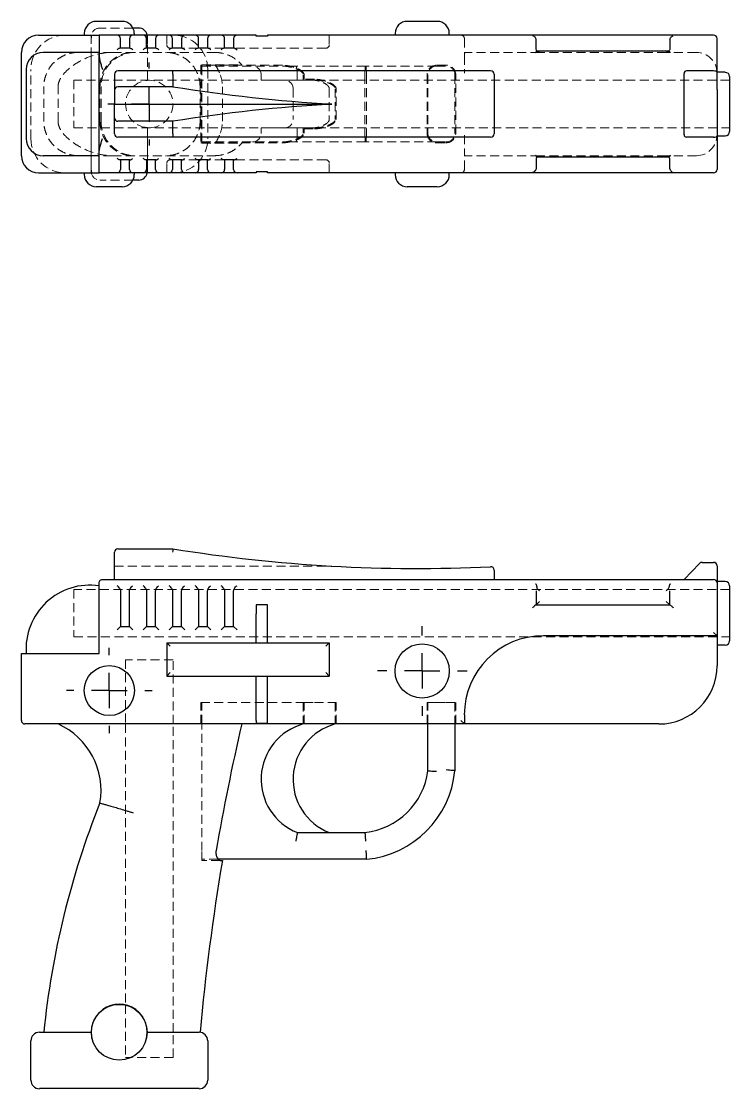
# Model space of a CAD drawing. Header units: millimetres. Extents: x 33 to 235, y 19 to 170.
# Drawn here: x 33 to 133, y 18.9 to 169.7 of the extents above; entities that cross this region are included whole.
import ezdxf

# ---------------------------------------------------------------- set-up
doc = ezdxf.new("R2010")
doc.units = ezdxf.units.MM
doc.linetypes.add('HIDDEN', pattern=[1.905, 1.27, -0.635])
doc.layers.add('10', color=7, linetype='Continuous')

# ---------------------------------------------------------------- blocks, each defined once
blk = doc.blocks.new('SW_CENTERMARKSYMBOL_0')
at = {"layer": '10', "color": 0}
for p, q in [((0, 5), (0, 6.03)), ((0, 0), (0, 2.5)), ((-5, 0), (-6.03, 0)), ((0, 0), (-2.5, 0)), ((0, 0), (0, -2.5)), ((0, 0), (2.5, 0)), ((5, 0), (6.03, 0)), ((0, -5), (0, -6.03))]:
    blk.add_line(p, q, dxfattribs=at)
blk = doc.blocks.new('SW_CENTERMARKSYMBOL_1')
at = {"layer": '10', "color": 0}
for p, q in [((0, 5), (0, 6.33)), ((0, 0), (0, 2.5)), ((-5, 0), (-6.33, 0)), ((0, 0), (-2.5, 0)), ((0, 0), (0, -2.5)), ((0, 0), (2.5, 0)), ((5, 0), (6.33, 0)), ((0, -5), (0, -6.33))]:
    blk.add_line(p, q, dxfattribs=at)
blk = doc.blocks.new('SW_CENTERMARKSYMBOL_2')
at = {"layer": '10', "color": 0}
for p, q in [((0, 5), (0, 5.85)), ((0, 0), (0, 2.5)), ((-5, 0), (-5.85, 0)), ((0, 0), (-2.5, 0)), ((0, 0), (0, -2.5)), ((0, 0), (2.5, 0)), ((5, 0), (5.85, 0)), ((0, -5), (0, -5.85))]:
    blk.add_line(p, q, dxfattribs=at)

msp = doc.modelspace()

# ---------------------------------------------------------------- linework, layer by layer
at = {"color": 7, "linetype": 'Continuous', "lineweight": 25}
for p, q in [((47.24, 169.68), (43.59, 169.68)), ((91.72, 169.68), (87.47, 169.68)), ((35.43, 167.74), (43.97, 167.74)), ((41.88, 167.98), (41.88, 167.74)), ((43.97, 167.74), (43.97, 164.99)), ((46.51, 167.74), (43.97, 167.74)), ((48.75, 167.74), (46.51, 167.74)), ((50.19, 167.74), (48.75, 167.74)), ((49.57, 168.74), (48.77, 168.74)), ((48.95, 167.74), (48.95, 167.98)), ((52.42, 167.74), (50.19, 167.74)), ((53.86, 167.74), (52.42, 167.74)), ((56.1, 167.74), (53.86, 167.74)), ((57.54, 167.74), (56.1, 167.74)), ((59.77, 167.74), (57.54, 167.74)), ((61.21, 167.74), (59.77, 167.74)), ((63.45, 167.74), (61.21, 167.74)), ((66.17, 167.74), (63.45, 167.74)), ((66.17, 167.57), (66.17, 167.74)), ((67.73, 167.57), (66.17, 167.57)), ((67.73, 167.74), (67.73, 167.57)), ((130.74, 167.74), (67.73, 167.74)), ((85.76, 167.98), (85.76, 167.74)), ((93.42, 167.74), (93.42, 167.98)), ((47, 165.89), (47, 167.25)), ((48.26, 167.25), (48.26, 165.89)), ((50.67, 165.89), (50.67, 167.25)), ((51.94, 167.25), (51.94, 165.89)), ((54.35, 165.89), (54.35, 167.25)), ((55.61, 167.25), (55.61, 165.89)), ((58.02, 165.89), (58.02, 167.25)), ((59.29, 167.25), (59.29, 165.89)), ((61.7, 165.89), (61.7, 167.25)), ((62.96, 167.25), (62.96, 165.89)), ((105.68, 165.79), (105.68, 167.06)), ((124.54, 167.06), (124.54, 165.79)), ((131.22, 162.87), (131.22, 167.25)), ((33, 150.7), (33, 165.3)), ((43.97, 165.3), (36.1, 165.3)), ((43.97, 151.01), (43.97, 164.99)), ((48.36, 165.89), (46.9, 165.89)), ((52.04, 165.89), (50.57, 165.89)), ((55.71, 165.89), (54.25, 165.89)), ((59.39, 165.89), (57.92, 165.89)), ((63.07, 165.89), (61.6, 165.89)), ((124.44, 165.48), (105.78, 165.48)), ((33.67, 162.87), (33.67, 153.13)), ((46.14, 162.21), (46.14, 159.95)), ((54.36, 162.7), (46.63, 162.7)), ((99.26, 162.7), (54.36, 162.7)), ((54.4, 162.21), (54.4, 160.43)), ((99.75, 162.21), (99.75, 153.79)), ((126.56, 153.67), (126.56, 162.33)), ((130.74, 162.68), (126.91, 162.68)), ((131.22, 162.48), (131.22, 162.87)), ((132.39, 162.48), (131.22, 162.48)), ((131.22, 160.06), (131.22, 162.48)), ((133, 161.87), (133, 154.13)), ((46.14, 159.95), (46.14, 158)), ((54.4, 160.43), (46.63, 160.43)), ((131.22, 160.06), (131.22, 155.94)), ((46.14, 158), (76.83, 158)), ((46.14, 156.05), (46.14, 158)), ((46.14, 153.79), (46.14, 156.05)), ((54.4, 155.57), (46.63, 155.57)), ((54.4, 153.79), (54.4, 155.57)), ((131.22, 155.94), (131.22, 153.52)), ((54.36, 153.3), (46.63, 153.3)), ((99.26, 153.3), (54.36, 153.3)), ((130.74, 153.32), (126.91, 153.32)), ((131.22, 153.52), (132.39, 153.52)), ((131.22, 153.52), (131.22, 153.13)), ((131.22, 153.13), (131.22, 148.75)), ((43.97, 148.26), (43.97, 151.01)), ((43.97, 150.7), (36.1, 150.7)), ((48.36, 150.11), (46.9, 150.11)), ((47, 150.11), (47, 148.75)), ((48.26, 148.75), (48.26, 150.11)), ((52.04, 150.11), (50.57, 150.11)), ((50.67, 150.11), (50.67, 148.75)), ((51.94, 148.75), (51.94, 150.11)), ((55.71, 150.11), (54.25, 150.11)), ((54.35, 150.11), (54.35, 148.75)), ((55.61, 148.75), (55.61, 150.11)), ((59.39, 150.11), (57.92, 150.11)), ((58.02, 150.11), (58.02, 148.75)), ((59.29, 148.75), (59.29, 150.11)), ((63.07, 150.11), (61.6, 150.11)), ((61.7, 150.11), (61.7, 148.75)), ((62.96, 148.75), (62.96, 150.11)), ((105.68, 150.21), (105.68, 148.94)), ((105.78, 150.52), (124.44, 150.52)), ((124.54, 148.94), (124.54, 150.21)), ((35.43, 148.26), (43.97, 148.26)), ((41.88, 148.26), (41.88, 148.02)), ((46.51, 148.26), (43.97, 148.26)), ((48.75, 148.26), (46.51, 148.26)), ((50.19, 148.26), (48.75, 148.26)), ((48.95, 148.02), (48.95, 148.26)), ((52.42, 148.26), (50.19, 148.26)), ((53.86, 148.26), (52.42, 148.26)), ((56.1, 148.26), (53.86, 148.26)), ((57.54, 148.26), (56.1, 148.26)), ((59.77, 148.26), (57.54, 148.26)), ((61.21, 148.26), (59.77, 148.26)), ((63.45, 148.26), (61.21, 148.26)), ((66.17, 148.26), (63.45, 148.26)), ((67.73, 148.43), (66.17, 148.43)), ((66.17, 148.43), (66.17, 148.26)), ((67.73, 148.26), (67.73, 148.43)), ((130.74, 148.26), (67.73, 148.26)), ((85.76, 148.26), (85.76, 148.02)), ((93.42, 148.02), (93.42, 148.26)), ((47.24, 146.32), (43.59, 146.32)), ((49.57, 147.26), (48.77, 147.26)), ((91.72, 146.32), (87.47, 146.32)), ((46.63, 95.14), (54.4, 95.14)), ((46.14, 90.81), (46.14, 94.66)), ((99.75, 92.13), (99.75, 90.81)), ((126.56, 90.81), (128.75, 93.08)), ((129.1, 93.23), (130.74, 93.23)), ((131.22, 92.74), (131.22, 90.33)), ((44.45, 90.81), (130.74, 90.81)), ((132.39, 90.52), (131.22, 90.52)), ((43.97, 85.95), (43.97, 90.33)), ((47, 89.12), (47, 85.95)), ((48.26, 85.95), (48.26, 89.12)), ((50.67, 89.12), (50.67, 85.95)), ((51.94, 85.95), (51.94, 89.12)), ((54.35, 89.12), (54.35, 85.95)), ((55.61, 85.95), (55.61, 89.12)), ((58.02, 89.12), (58.02, 85.95)), ((59.29, 85.95), (59.29, 89.12)), ((61.7, 89.12), (61.7, 85.95)), ((62.96, 85.95), (62.96, 89.12)), ((105.68, 89.21), (105.68, 87.22)), ((105.89, 89.5), (106.17, 89.22)), ((124.34, 89.5), (124.06, 89.22)), ((124.54, 87.22), (124.54, 89.21)), ((131.22, 90.33), (131.22, 85.95)), ((133, 89.91), (133, 82.16)), ((106.17, 87.71), (105.68, 87.22)), ((124.06, 87.71), (124.54, 87.22)), ((67.73, 87.22), (66.17, 87.22)), ((66.17, 87.22), (66.17, 85.95)), ((67.73, 85.95), (67.73, 87.22)), ((105.67, 87.22), (124.56, 87.22)), ((43.97, 80.33), (43.97, 85.95)), ((47, 85.95), (47, 84.16)), ((48.26, 84.16), (48.26, 85.95)), ((50.67, 85.95), (50.67, 84.16)), ((51.94, 84.16), (51.94, 85.95)), ((54.35, 85.95), (54.35, 84.16)), ((55.61, 84.16), (55.61, 85.95)), ((58.02, 85.95), (58.02, 84.16)), ((59.29, 84.16), (59.29, 85.95)), ((61.7, 85.95), (61.7, 84.16)), ((62.96, 84.16), (62.96, 85.95)), ((66.17, 81.86), (66.17, 85.95)), ((67.73, 81.86), (67.73, 85.95)), ((131.22, 85.95), (131.22, 82.85)), ((46.51, 83.68), (47, 84.16)), ((47, 84.16), (48.26, 84.16)), ((48.26, 84.16), (48.75, 83.68)), ((50.19, 83.68), (50.67, 84.16)), ((50.67, 84.16), (51.94, 84.16)), ((51.94, 84.16), (52.42, 83.68)), ((53.86, 83.68), (54.35, 84.16)), ((54.35, 84.16), (55.61, 84.16)), ((55.61, 84.16), (56.1, 83.68)), ((57.54, 83.68), (58.02, 84.16)), ((58.02, 84.16), (59.29, 84.16)), ((59.29, 84.16), (59.77, 83.68)), ((61.21, 83.68), (61.7, 84.16)), ((61.7, 84.16), (62.96, 84.16)), ((62.96, 84.16), (63.45, 83.68)), ((130.74, 83.34), (131.22, 82.85)), ((53.53, 81.86), (66.17, 81.86)), ((53.53, 81.86), (53.53, 77.17)), ((53.53, 81.86), (54.02, 81.38)), ((66.17, 81.86), (67.73, 81.86)), ((67.73, 81.86), (76.48, 81.86)), ((76.48, 81.86), (75.99, 81.38)), ((76.48, 81.86), (76.48, 77.17)), ((131.22, 82.85), (106.71, 82.85)), ((131.22, 82.85), (131.22, 78.62)), ((131.22, 81.56), (132.39, 81.56)), ((33, 70.88), (33, 80.33)), ((33, 80.33), (35.43, 80.33)), ((35.43, 80.33), (43.97, 80.33)), ((54.02, 77.66), (53.53, 77.17)), ((53.53, 77.17), (66.17, 77.17)), ((66.17, 70.88), (66.17, 77.17)), ((66.17, 77.17), (67.73, 77.17)), ((67.73, 70.88), (67.73, 77.17)), ((67.73, 77.17), (76.48, 77.17)), ((75.99, 77.66), (76.48, 77.17)), ((95.55, 71.69), (95.55, 70.4)), ((35.43, 70.4), (33.49, 70.4)), ((95.55, 70.4), (35.43, 70.4)), ((66.17, 70.88), (66.17, 70.51)), ((66.17, 70.51), (67.73, 70.51)), ((67.73, 70.51), (67.73, 70.88)), ((90.41, 63.78), (90.41, 70.4)), ((94.2, 70.4), (94.2, 63.78)), ((95.06, 70.88), (95.55, 70.4)), ((123, 70.4), (95.55, 70.4)), ((71.96, 55.05), (81.51, 55.05)), ((81.71, 51.27), (60.79, 51.27)), ((35.56, 26.82), (39.21, 26.82)), ((39.21, 26.82), (42.86, 26.82)), ((50.79, 26.82), (54.44, 26.82)), ((54.44, 26.82), (58.09, 26.82)), ((58.23, 26.82), (58.19, 26.82)), ((34.34, 20.07), (34.34, 25.6)), ((59.31, 25.6), (59.31, 20.07)), ((39.21, 18.86), (35.56, 18.86)), ((54.44, 18.86), (39.21, 18.86)), ((58.09, 18.86), (54.44, 18.86))]:
    msp.add_line(p, q, dxfattribs=at)
at = {"color": 7, "linetype": 'HIDDEN', "lineweight": 18}
for p, q in [((42.86, 167.74), (42.86, 166.52)), ((48.77, 168.74), (44.08, 168.74)), ((50.79, 166.52), (50.79, 167.74)), ((53.53, 167.74), (53.53, 166.37)), ((76.48, 167.74), (76.48, 166.37)), ((42.86, 149.48), (42.86, 166.52)), ((50.79, 161.34), (50.79, 166.52)), ((95.55, 167.25), (95.55, 164.81)), ((42.86, 150.7), (42.86, 165.3)), ((45.86, 165.3), (43.97, 165.3)), ((45.86, 165.3), (60.26, 165.3)), ((50.79, 161.34), (50.79, 165.3)), ((54.25, 165.89), (54.02, 165.89)), ((57.92, 165.89), (55.71, 165.89)), ((61.6, 165.89), (59.39, 165.89)), ((75.99, 165.89), (63.07, 165.89)), ((95.55, 164.81), (95.55, 162.38)), ((106.17, 165.3), (95.67, 165.3)), ((124.06, 165.3), (106.17, 165.3)), ((128.3, 165.3), (124.06, 165.3)), ((58.34, 163.48), (58.34, 152.52)), ((69.87, 163.48), (58.34, 163.48)), ((58.46, 163.53), (64.12, 163.53)), ((58.46, 163.53), (58.46, 163.36)), ((58.46, 163.36), (58.46, 152.64)), ((58.46, 163.36), (69.87, 163.36)), ((71.74, 163.36), (69.87, 163.36)), ((81.58, 163.36), (71.74, 163.36)), ((91.62, 163.36), (81.58, 163.36)), ((92.99, 163.48), (91.62, 163.48)), ((91.62, 163.36), (92.99, 163.36)), ((33.69, 153.13), (33.69, 162.87)), ((34.34, 153.13), (34.34, 162.87)), ((59.31, 162.87), (59.31, 153.13)), ((66.85, 162.14), (66.85, 161.38)), ((71.96, 162.14), (71.96, 161.38)), ((72.81, 162.14), (72.81, 161.38)), ((72.93, 161.51), (72.93, 162.14)), ((74.38, 161.51), (72.93, 161.51)), ((81.51, 162.14), (81.51, 153.86)), ((81.71, 162.14), (81.71, 153.86)), ((90.28, 162.14), (90.28, 153.86)), ((90.41, 162.14), (90.41, 153.86)), ((94.2, 162.14), (94.2, 153.86)), ((94.32, 153.86), (94.32, 162.14)), ((36.17, 155.57), (36.17, 160.43)), ((38.18, 155.57), (38.18, 160.43)), ((40.42, 161.35), (40.42, 154.65)), ((133, 161.35), (40.42, 161.35)), ((44.1, 155.57), (44.1, 160.43)), ((44.25, 155.57), (44.25, 160.43)), ((58.23, 155.57), (58.23, 160.43)), ((61.38, 155.57), (61.38, 160.43)), ((72.81, 161.38), (66.85, 161.38)), ((71.36, 160.17), (71.36, 155.83)), ((72.81, 161.38), (74.38, 161.38)), ((76.48, 160.17), (76.48, 155.83)), ((77.32, 160.17), (77.32, 155.83)), ((77.44, 155.83), (77.44, 160.17)), ((40.42, 154.65), (133, 154.65)), ((50.79, 150.7), (50.79, 154.66)), ((50.79, 149.48), (50.79, 154.66)), ((72.81, 154.62), (66.85, 154.62)), ((66.85, 154.62), (66.85, 153.86)), ((71.96, 153.86), (71.96, 154.62)), ((72.81, 154.62), (74.38, 154.62)), ((72.81, 153.86), (72.81, 154.62)), ((72.93, 154.49), (74.38, 154.49)), ((72.93, 153.86), (72.93, 154.49)), ((58.34, 152.52), (69.87, 152.52)), ((58.46, 152.64), (58.46, 152.47)), ((58.46, 152.64), (69.87, 152.64)), ((58.46, 152.47), (64.12, 152.47)), ((71.74, 152.64), (69.87, 152.64)), ((81.58, 152.64), (71.74, 152.64)), ((91.62, 152.64), (81.58, 152.64)), ((91.62, 152.64), (92.99, 152.64)), ((91.62, 152.52), (92.99, 152.52)), ((95.55, 153.62), (95.55, 151.19)), ((95.55, 148.75), (95.55, 151.19)), ((42.86, 149.48), (42.86, 148.26)), ((45.86, 150.7), (43.97, 150.7)), ((45.86, 150.7), (60.26, 150.7)), ((50.79, 148.26), (50.79, 149.48)), ((53.53, 148.26), (53.53, 149.63)), ((54.25, 150.11), (54.02, 150.11)), ((57.92, 150.11), (55.71, 150.11)), ((61.6, 150.11), (59.39, 150.11)), ((75.99, 150.11), (63.07, 150.11)), ((76.48, 148.26), (76.48, 149.63)), ((106.17, 150.7), (95.67, 150.7)), ((105.78, 150.52), (105.8, 150.53)), ((124.06, 150.7), (106.17, 150.7)), ((128.3, 150.7), (124.06, 150.7)), ((124.44, 150.52), (124.42, 150.53)), ((48.77, 147.26), (44.08, 147.26)), ((46.14, 92.71), (76.83, 92.71)), ((40.42, 89.38), (40.42, 82.69)), ((133, 89.38), (40.42, 89.38)), ((40.42, 82.69), (133, 82.69)), ((54.41, 79.47), (47.72, 79.47)), ((47.72, 79.47), (47.72, 70.4)), ((54.41, 70.4), (54.41, 79.47)), ((58.34, 70.4), (58.34, 73.44)), ((58.34, 73.44), (69.87, 73.44)), ((58.46, 70.4), (58.46, 73.44)), ((72.81, 73.44), (72.81, 70.4)), ((72.81, 73.44), (72.93, 73.44)), ((72.93, 70.4), (72.93, 73.44)), ((72.93, 73.44), (74.38, 73.44)), ((77.32, 73.44), (77.32, 70.4)), ((77.44, 70.4), (77.44, 73.44)), ((90.28, 70.4), (90.28, 73.44)), ((90.28, 73.44), (91.62, 73.44)), ((90.41, 70.4), (90.41, 73.44)), ((91.62, 73.44), (92.99, 73.44)), ((92.99, 73.44), (94.32, 73.44)), ((94.2, 73.44), (94.2, 70.4)), ((94.32, 70.4), (94.32, 73.44)), ((47.72, 70.4), (47.72, 30.68)), ((54.41, 26.82), (54.41, 70.4)), ((58.46, 52.49), (58.46, 70.4)), ((58.46, 51.1), (58.46, 52.49)), ((60.79, 51.27), (58.46, 51.27)), ((61.07, 51.1), (58.46, 51.1)), ((47.72, 30.68), (47.72, 23.24)), ((54.41, 23.24), (54.41, 26.82)), ((54.41, 23.24), (47.72, 23.24))]:
    msp.add_line(p, q, dxfattribs=at)
msp.add_circle((51.06, 158), 3.35, dxfattribs=at)
at = {"color": 7, "linetype": 'Continuous', "lineweight": 25}
for centre, radius in [((89.59, 77.89), 3.83), ((45.42, 75.11), 3.53), ((46.82, 26.82), 3.94)]:
    msp.add_circle(centre, radius, dxfattribs=at)
for centre, radius, start, end in [((43.59, 167.98), 1.7, 90, 180), ((47.24, 167.98), 1.7, 0, 90), ((87.47, 167.98), 1.7, 90, 180), ((91.72, 167.98), 1.7, 0, 90), ((35.43, 165.3), 2.43, 90, 180), ((46.51, 167.25), 0.487, 0, 90), ((48.75, 167.25), 0.487, 90, 180), ((49.57, 167.52), 1.22, 10.3698, 90), ((50.19, 167.25), 0.487, 0, 90), ((52.42, 167.25), 0.487, 90, 180), ((53.86, 167.25), 0.487, 0, 90), ((56.1, 167.25), 0.487, 90, 180), ((57.54, 167.25), 0.487, 0, 90), ((59.77, 167.25), 0.487, 90, 180), ((61.21, 167.25), 0.487, 0, 90), ((63.45, 167.25), 0.487, 90, 180), ((130.74, 167.25), 0.487, 0, 90), ((36.1, 162.87), 2.43, 90, 180), ((46.63, 162.21), 0.487, 90, 180), ((99.26, 162.21), 0.487, 0, 90), ((132.39, 161.87), 0.609, 0, 90), ((46.63, 159.95), 0.487, 90, 180), ((88.93, 373.95), 216.28, 260.8151, 266.7926), ((88.93, -57.95), 216.28, 93.2074, 99.1849), ((46.63, 156.05), 0.487, 180, 270), ((132.39, 154.13), 0.609, 270, 0), ((36.1, 153.13), 2.43, 180, 270), ((46.63, 153.79), 0.487, 180, 270), ((99.26, 153.79), 0.487, 270, 0), ((35.43, 150.7), 2.43, 180, 270), ((43.59, 148.02), 1.7, 180, 270), ((46.51, 148.75), 0.487, 270, 0), ((47.24, 148.02), 1.7, 270, 0), ((48.75, 148.75), 0.487, 180, 270), ((49.57, 148.48), 1.22, 270, 349.6302), ((50.19, 148.75), 0.487, 270, 0), ((52.42, 148.75), 0.487, 180, 270), ((53.86, 148.75), 0.487, 270, 0), ((56.1, 148.75), 0.487, 180, 270), ((57.54, 148.75), 0.487, 270, 0), ((59.77, 148.75), 0.487, 180, 270), ((61.21, 148.75), 0.487, 270, 0), ((63.45, 148.75), 0.487, 180, 270), ((87.47, 148.02), 1.7, 180, 270), ((91.72, 148.02), 1.7, 270, 0), ((130.74, 148.75), 0.487, 270, 0), ((46.63, 94.66), 0.487, 90, 180), ((88.93, 308.65), 216.28, 260.8151, 272.732), ((99.26, 92.13), 0.487, 0, 92.732), ((129.1, 92.74), 0.487, 90, 136.0097), ((130.74, 92.74), 0.487, 0, 90), ((130.74, 90.33), 0.487, 0, 90), ((132.39, 89.91), 0.609, 0, 90), ((42.67, 81), 9.01, 81.7416, 184.2813), ((106.71, 71.69), 11.17, 90, 180), ((132.39, 82.16), 0.609, 270, 0), ((123, 78.62), 8.23, 270, 0), ((33.49, 70.88), 0.487, 180, 270), ((33.95, 61), 10.3, 350.0784, 65.7432), ((375.44, -1.98), 319.62, 166.912, 170.1874), ((74.95, 62.58), 8.1, 105.3259, 248.3744), ((79.46, 62.58), 8.1, 105.3259, 248.3744), ((80.36, 65.12), 10.14, 276.5311, 352.4265), ((80.36, 65.12), 13.91, 275.5746, 354.4882), ((154.84, 14.98), 119.26, 158.2198, 174.3016), ((375.44, -1.98), 318.51, 170.4062, 174.8122), ((46.82, 26.82), 3.96, 342.116, 197.884), ((35.56, 25.6), 1.22, 90, 180), ((58.09, 25.6), 1.22, 0, 90), ((35.56, 20.07), 1.22, 180, 270), ((58.09, 20.07), 1.22, 270, 0)]:
    msp.add_arc(centre, radius, start, end, dxfattribs=at)
at = {"color": 7, "linetype": 'HIDDEN', "lineweight": 18}
for centre, radius, start, end in [((39.21, 162.87), 4.87, 90, 180), ((44.08, 167.52), 1.22, 90, 169.6302), ((54.44, 162.87), 4.87, 0, 90), ((95.06, 167.25), 0.487, 0, 90), ((54.02, 166.37), 0.487, 180, 270), ((75.99, 166.37), 0.487, 270, 0), ((49.12, 160.43), 4.87, 90, 180), ((106.17, 165.79), 0.487, 235.0882, 270), ((124.06, 165.79), 0.487, 270, 304.9118), ((128.3, 162.38), 2.92, 0, 90), ((65.63, 162.14), 1.22, 360, 90), ((91.62, 162.14), 1.34, 90, 180), ((91.62, 162.14), 1.22, 90, 180), ((92.99, 162.14), 1.34, 0, 90), ((92.99, 162.14), 1.22, 0, 90), ((70.14, 160.17), 1.22, 0, 90), ((49.12, 155.57), 4.87, 180, 270), ((70.14, 155.83), 1.22, 270, 360), ((65.63, 153.86), 1.22, 270, 0), ((91.62, 153.86), 1.34, 180, 270), ((91.62, 153.86), 1.22, 180, 270), ((92.99, 153.86), 1.34, 270, 0), ((92.99, 153.86), 1.22, 270, 0), ((39.21, 153.13), 4.87, 180, 270), ((54.44, 153.13), 4.87, 270, 0), ((128.3, 153.62), 2.92, 270, 0), ((54.02, 149.63), 0.487, 90, 180), ((75.99, 149.63), 0.487, 0, 90), ((106.17, 150.21), 0.487, 90, 124.9118), ((124.06, 150.21), 0.487, 55.0882, 90), ((44.08, 148.48), 1.22, 190.3698, 270), ((95.06, 148.75), 0.487, 270, 0)]:
    msp.add_arc(centre, radius, start, end, dxfattribs=at)
at = {"color": 7, "linetype": 'Continuous', "lineweight": 25}
for centre, major_axis, ratio, start_param, end_param in [((127.24, 161.99), (0.579, -0.6), 0.584015, 2.628227, 3.685658), ((130.74, 162.48), (0.487, 0), 0.414214, 0, 1.570796), ((127.24, 154.01), (0.579, 0.6), 0.584015, 2.597527, 3.654958), ((130.74, 153.52), (0.487, 0), 0.414214, 4.712389, 6.283185)]:
    msp.add_ellipse(centre, major_axis=major_axis, ratio=ratio, start_param=start_param, end_param=end_param, dxfattribs=at)
at = {"color": 7, "linetype": 'HIDDEN', "lineweight": 18}
for points, knots in [([(42.86, 166.52), (42.86, 166.68), (42.86, 166.84), (42.86, 167.14), (42.87, 167.27), (42.89, 167.5), (42.9, 167.59), (42.96, 167.71), (43, 167.74), (43.05, 167.74)], [0, 0, 0, 0, 0.25, 0.25, 0.5, 0.5, 0.75, 0.75, 1, 1, 1, 1]), ([(50.59, 167.74), (50.64, 167.74), (50.68, 167.71), (50.73, 167.62), (50.74, 167.58), (50.76, 167.49), (50.76, 167.44), (50.78, 167.28), (50.78, 167.14), (50.79, 166.84), (50.79, 166.68), (50.79, 166.52)], [0, 0, 0, 0, 0.25, 0.25, 0.375, 0.375, 0.5, 0.5, 0.75, 0.75, 1, 1, 1, 1]), ([(41.07, 165.3), (40.74, 165.3), (40.43, 165.27), (39.96, 165.18), (39.8, 165.14), (39.5, 165.05), (39.34, 164.99), (38.9, 164.81), (38.62, 164.66), (38.09, 164.31), (37.84, 164.11), (37.38, 163.66), (37.18, 163.41), (36.82, 162.88), (36.67, 162.6), (36.43, 162.01), (36.33, 161.71), (36.2, 161.08), (36.17, 160.76), (36.17, 160.43)], [0, 0, 0, 0, 0.125, 0.125, 0.1875, 0.1875, 0.25, 0.25, 0.375, 0.375, 0.5, 0.5, 0.625, 0.625, 0.75, 0.75, 0.875, 0.875, 1, 1, 1, 1]), ([(38.18, 160.43), (38.18, 160.64), (38.21, 160.84), (38.33, 161.23), (38.42, 161.42), (38.72, 161.96), (38.98, 162.28), (39.55, 162.86), (39.86, 163.12), (40.52, 163.6), (40.86, 163.82), (41.92, 164.42), (42.67, 164.73), (43.84, 165.07), (44.24, 165.15), (45.05, 165.27), (45.45, 165.3), (45.86, 165.3)], [0, 0, 0, 0, 0.0625, 0.0625, 0.125, 0.125, 0.25, 0.25, 0.375, 0.375, 0.5, 0.5, 0.75, 0.75, 0.875, 0.875, 1, 1, 1, 1]), ([(43.97, 165.04), (43.97, 165.12), (43.97, 165.28), (43.97, 165.29), (43.97, 165.3)], [0, 0, 0, 0, 0.463724, 1, 1, 1, 1]), ([(44.1, 160.43), (44.1, 160.76), (44.13, 161.07), (44.25, 161.7), (44.34, 162.01), (44.57, 162.6), (44.72, 162.88), (45.06, 163.4), (45.26, 163.65), (45.69, 164.1), (45.93, 164.3), (46.44, 164.66), (46.71, 164.81), (47.28, 165.05), (47.57, 165.15), (48.02, 165.24), (48.17, 165.26), (48.48, 165.3), (48.63, 165.3), (48.79, 165.3)], [0, 0, 0, 0, 0.125, 0.125, 0.25, 0.25, 0.375, 0.375, 0.5, 0.5, 0.625, 0.625, 0.75, 0.75, 0.875, 0.875, 0.9375, 0.9375, 1, 1, 1, 1]), ([(58.23, 160.43), (58.23, 160.76), (58.2, 161.07), (58.08, 161.7), (57.98, 162.01), (57.74, 162.6), (57.59, 162.88), (57.23, 163.4), (57.02, 163.65), (56.57, 164.1), (56.33, 164.3), (55.79, 164.66), (55.51, 164.81), (54.92, 165.05), (54.62, 165.15), (53.99, 165.27), (53.67, 165.3), (53.35, 165.3)], [0, 0, 0, 0, 0.125, 0.125, 0.25, 0.25, 0.375, 0.375, 0.5, 0.5, 0.625, 0.625, 0.75, 0.75, 0.875, 0.875, 1, 1, 1, 1]), ([(60.26, 165.3), (60.63, 165.3), (60.99, 165.26), (61.7, 165.11), (62.06, 164.99), (62.72, 164.69), (63.03, 164.5), (63.62, 164.06), (63.89, 163.81), (64.12, 163.53)], [0, 0, 0, 0, 0.25, 0.25, 0.5, 0.5, 0.75, 0.75, 1, 1, 1, 1]), ([(95.67, 165.3), (95.63, 165.3), (95.6, 165.26), (95.56, 165.09), (95.55, 164.97), (95.55, 164.81)], [0, 0, 0, 0, 0.5, 0.5, 1, 1, 1, 1]), ([(60.5, 163.53), (60.48, 163.53), (60.47, 163.52), (60.47, 163.48), (60.48, 163.45), (60.51, 163.37), (60.53, 163.33), (60.58, 163.22), (60.61, 163.16), (60.71, 162.97), (60.78, 162.82), (60.93, 162.49), (61, 162.32), (61.07, 162.14)], [0, 0, 0, 0, 0.125, 0.125, 0.25, 0.25, 0.375, 0.375, 0.5, 0.5, 0.75, 0.75, 1, 1, 1, 1]), ([(72.93, 162.14), (72.93, 162.19), (72.91, 162.28), (72.85, 162.4), (72.78, 162.5), (72.67, 162.62), (72.52, 162.73), (72.33, 162.85), (72.14, 162.95), (71.88, 163.07), (71.55, 163.19), (71.14, 163.31), (70.72, 163.4), (70.3, 163.46), (70.02, 163.48), (69.87, 163.48)], [0, 0, 0, 0, 0.000220605, 0.00044121, 0.000661815, 0.00088242, 0.00132363, 0.001764839, 0.002206049, 0.002647259, 0.003529679, 0.004412098, 0.005294518, 0.006176938, 0.007059357, 0.007059357, 0.007059357, 0.007059357]), ([(69.87, 163.36), (70.15, 163.36), (70.43, 163.33), (70.97, 163.23), (71.24, 163.16), (71.64, 163.03), (71.77, 162.98), (72.02, 162.87), (72.15, 162.81), (72.39, 162.67), (72.51, 162.59), (72.66, 162.45), (72.71, 162.4), (72.78, 162.28), (72.81, 162.21), (72.81, 162.14)], [0, 0, 0, 0, 0.25, 0.25, 0.5, 0.5, 0.625, 0.625, 0.75, 0.75, 0.875, 0.875, 0.9375, 0.9375, 1, 1, 1, 1]), ([(71.96, 162.14), (71.96, 162.3), (71.96, 162.46), (71.93, 162.76), (71.92, 162.89), (71.88, 163.11), (71.85, 163.2), (71.8, 163.32), (71.77, 163.36), (71.74, 163.36)], [0, 0, 0, 0, 0.25, 0.25, 0.5, 0.5, 0.75, 0.75, 1, 1, 1, 1]), ([(81.51, 162.14), (81.51, 162.3), (81.51, 162.46), (81.52, 162.75), (81.52, 162.89), (81.54, 163.11), (81.54, 163.2), (81.56, 163.32), (81.57, 163.36), (81.58, 163.36)], [0, 0, 0, 0, 0.25, 0.25, 0.5, 0.5, 0.75, 0.75, 1, 1, 1, 1]), ([(81.65, 163.36), (81.65, 163.35), (81.65, 163.35), (81.66, 163.34), (81.66, 163.31), (81.67, 163.28), (81.67, 163.25), (81.68, 163.21), (81.68, 163.17), (81.68, 163.13), (81.69, 163.09), (81.69, 163.05), (81.69, 163.01), (81.69, 162.97), (81.7, 162.94), (81.7, 162.91), (81.7, 162.84), (81.7, 162.74), (81.71, 162.57), (81.71, 162.36), (81.71, 162.22), (81.71, 162.14)], [0, 0, 0, 0, 0.060304, 0.117563, 0.171777, 0.222945, 0.271068, 0.316145, 0.358176, 0.397161, 0.433099, 0.46599, 0.495835, 0.522632, 0.546383, 0.567087, 0.584744, 0.670705, 0.768571, 0.878337, 1, 1, 1, 1]), ([(77.44, 160.17), (77.44, 160.22), (77.43, 160.31), (77.37, 160.43), (77.29, 160.53), (77.18, 160.64), (77.03, 160.76), (76.85, 160.87), (76.65, 160.98), (76.39, 161.1), (76.06, 161.22), (75.65, 161.34), (75.23, 161.43), (74.81, 161.49), (74.53, 161.51), (74.38, 161.51)], [0, 0, 0, 0, 0.000220605, 0.00044121, 0.000661815, 0.00088242, 0.00132363, 0.001764839, 0.002206049, 0.002647259, 0.003529679, 0.004412098, 0.005294518, 0.006176938, 0.007059357, 0.007059357, 0.007059357, 0.007059357]), ([(50.56, 161.3), (50.6, 161.31), (50.77, 161.34), (50.78, 161.34), (50.79, 161.34)], [0, 0, 0, 0, 0.271041, 1, 1, 1, 1]), ([(76.48, 160.17), (76.48, 160.29), (76.42, 160.41), (76.27, 160.61), (76.18, 160.69), (75.87, 160.91), (75.65, 161.02), (75.19, 161.2), (74.95, 161.27), (74.47, 161.36), (74.22, 161.38), (73.97, 161.38)], [0, 0, 0, 0, 0.125, 0.125, 0.25, 0.25, 0.5, 0.5, 0.75, 0.75, 1, 1, 1, 1]), ([(74.38, 161.38), (74.66, 161.38), (74.94, 161.36), (75.48, 161.26), (75.75, 161.19), (76.15, 161.06), (76.28, 161.01), (76.54, 160.9), (76.66, 160.84), (76.91, 160.7), (77.02, 160.62), (77.18, 160.48), (77.22, 160.43), (77.3, 160.31), (77.32, 160.24), (77.32, 160.17)], [0, 0, 0, 0, 0.25, 0.25, 0.5, 0.5, 0.625, 0.625, 0.75, 0.75, 0.875, 0.875, 0.9375, 0.9375, 1, 1, 1, 1]), ([(41.07, 150.7), (40.74, 150.7), (40.43, 150.73), (39.96, 150.82), (39.8, 150.86), (39.5, 150.95), (39.34, 151.01), (38.9, 151.19), (38.62, 151.34), (38.09, 151.69), (37.84, 151.89), (37.38, 152.34), (37.18, 152.59), (36.82, 153.12), (36.67, 153.4), (36.43, 153.99), (36.33, 154.29), (36.2, 154.92), (36.17, 155.24), (36.17, 155.57)], [0, 0, 0, 0, 0.125, 0.125, 0.1875, 0.1875, 0.25, 0.25, 0.375, 0.375, 0.5, 0.5, 0.625, 0.625, 0.75, 0.75, 0.875, 0.875, 1, 1, 1, 1]), ([(38.18, 155.57), (38.18, 155.36), (38.21, 155.16), (38.33, 154.77), (38.42, 154.58), (38.72, 154.04), (38.98, 153.72), (39.55, 153.14), (39.86, 152.88), (40.52, 152.4), (40.86, 152.18), (41.92, 151.58), (42.67, 151.27), (43.84, 150.93), (44.24, 150.85), (45.05, 150.73), (45.45, 150.7), (45.86, 150.7)], [0, 0, 0, 0, 0.0625, 0.0625, 0.125, 0.125, 0.25, 0.25, 0.375, 0.375, 0.5, 0.5, 0.75, 0.75, 0.875, 0.875, 1, 1, 1, 1]), ([(44.1, 155.57), (44.1, 155.24), (44.13, 154.93), (44.25, 154.3), (44.34, 153.99), (44.57, 153.4), (44.72, 153.12), (45.06, 152.6), (45.26, 152.35), (45.69, 151.9), (45.93, 151.7), (46.44, 151.34), (46.71, 151.19), (47.28, 150.95), (47.57, 150.85), (48.02, 150.76), (48.17, 150.74), (48.48, 150.7), (48.63, 150.7), (48.79, 150.7)], [0, 0, 0, 0, 0.125, 0.125, 0.25, 0.25, 0.375, 0.375, 0.5, 0.5, 0.625, 0.625, 0.75, 0.75, 0.875, 0.875, 0.9375, 0.9375, 1, 1, 1, 1]), ([(58.23, 155.57), (58.23, 155.24), (58.2, 154.93), (58.08, 154.3), (57.98, 153.99), (57.74, 153.4), (57.59, 153.12), (57.23, 152.6), (57.02, 152.35), (56.57, 151.9), (56.33, 151.7), (55.79, 151.34), (55.51, 151.19), (54.92, 150.95), (54.62, 150.85), (53.99, 150.73), (53.67, 150.7), (53.35, 150.7)], [0, 0, 0, 0, 0.125, 0.125, 0.25, 0.25, 0.375, 0.375, 0.5, 0.5, 0.625, 0.625, 0.75, 0.75, 0.875, 0.875, 1, 1, 1, 1]), ([(76.48, 155.83), (76.48, 155.71), (76.42, 155.59), (76.27, 155.39), (76.18, 155.31), (75.87, 155.09), (75.65, 154.98), (75.19, 154.8), (74.95, 154.73), (74.47, 154.64), (74.22, 154.62), (73.97, 154.62)], [0, 0, 0, 0, 0.125, 0.125, 0.25, 0.25, 0.5, 0.5, 0.75, 0.75, 1, 1, 1, 1]), ([(74.38, 154.49), (74.53, 154.49), (74.81, 154.51), (75.23, 154.57), (75.65, 154.66), (76.06, 154.78), (76.39, 154.9), (76.65, 155.02), (76.85, 155.13), (77.03, 155.24), (77.18, 155.36), (77.29, 155.47), (77.37, 155.57), (77.43, 155.69), (77.44, 155.78), (77.44, 155.83)], [0, 0, 0, 0, 0.000864702, 0.001729405, 0.002594107, 0.003458809, 0.004323512, 0.004755863, 0.005188214, 0.005620565, 0.006052916, 0.006269092, 0.006485267, 0.006701443, 0.006917619, 0.006917619, 0.006917619, 0.006917619]), ([(74.38, 154.62), (74.66, 154.62), (74.94, 154.64), (75.48, 154.74), (75.75, 154.81), (76.15, 154.94), (76.28, 154.99), (76.54, 155.1), (76.66, 155.16), (76.91, 155.3), (77.02, 155.38), (77.18, 155.52), (77.22, 155.57), (77.3, 155.69), (77.32, 155.76), (77.32, 155.83)], [0, 0, 0, 0, 0.25, 0.25, 0.5, 0.5, 0.625, 0.625, 0.75, 0.75, 0.875, 0.875, 0.9375, 0.9375, 1, 1, 1, 1]), ([(50.79, 154.66), (50.78, 154.67), (50.75, 154.67), (50.6, 154.68), (50.42, 154.72), (50.34, 154.73)], [0, 0, 0, 0, 0.3436749, 0.6971167, 1, 1, 1, 1]), ([(60.5, 152.47), (60.48, 152.47), (60.47, 152.48), (60.47, 152.52), (60.48, 152.55), (60.51, 152.63), (60.53, 152.67), (60.58, 152.78), (60.61, 152.84), (60.71, 153.03), (60.78, 153.18), (60.93, 153.51), (61, 153.68), (61.07, 153.86)], [0, 0, 0, 0, 0.125, 0.125, 0.25, 0.25, 0.375, 0.375, 0.5, 0.5, 0.75, 0.75, 1, 1, 1, 1]), ([(69.87, 152.52), (70.02, 152.52), (70.3, 152.54), (70.72, 152.6), (71.14, 152.69), (71.55, 152.81), (71.88, 152.93), (72.14, 153.05), (72.33, 153.15), (72.52, 153.27), (72.67, 153.38), (72.78, 153.5), (72.85, 153.6), (72.91, 153.72), (72.93, 153.81), (72.93, 153.86)], [0, 0, 0, 0, 0.000864702, 0.001729405, 0.002594107, 0.003458809, 0.004323512, 0.004755863, 0.005188214, 0.005620565, 0.006052916, 0.006269092, 0.006485267, 0.006701443, 0.006917619, 0.006917619, 0.006917619, 0.006917619]), ([(69.87, 152.64), (70.15, 152.64), (70.43, 152.67), (70.97, 152.77), (71.24, 152.84), (71.64, 152.97), (71.77, 153.02), (72.02, 153.13), (72.15, 153.19), (72.39, 153.33), (72.51, 153.41), (72.66, 153.55), (72.71, 153.6), (72.78, 153.72), (72.81, 153.79), (72.81, 153.86)], [0, 0, 0, 0, 0.25, 0.25, 0.5, 0.5, 0.625, 0.625, 0.75, 0.75, 0.875, 0.875, 0.9375, 0.9375, 1, 1, 1, 1]), ([(71.96, 153.86), (71.96, 153.7), (71.96, 153.54), (71.93, 153.24), (71.92, 153.11), (71.88, 152.89), (71.85, 152.8), (71.8, 152.68), (71.77, 152.64), (71.74, 152.64)], [0, 0, 0, 0, 0.25, 0.25, 0.5, 0.5, 0.75, 0.75, 1, 1, 1, 1]), ([(81.51, 153.86), (81.51, 153.7), (81.51, 153.54), (81.52, 153.25), (81.52, 153.11), (81.54, 152.89), (81.54, 152.8), (81.56, 152.68), (81.57, 152.64), (81.58, 152.64)], [0, 0, 0, 0, 0.25, 0.25, 0.5, 0.5, 0.75, 0.75, 1, 1, 1, 1]), ([(81.65, 152.64), (81.65, 152.65), (81.65, 152.65), (81.66, 152.66), (81.66, 152.69), (81.67, 152.73), (81.68, 152.78), (81.68, 152.83), (81.69, 152.9), (81.69, 152.97), (81.7, 153.04), (81.7, 153.12), (81.7, 153.2), (81.7, 153.28), (81.7, 153.36), (81.71, 153.44), (81.71, 153.52), (81.71, 153.6), (81.71, 153.67), (81.71, 153.74), (81.71, 153.8), (81.71, 153.84), (81.71, 153.86)], [0, 0, 0, 0, 0.05986, 0.120262, 0.180882, 0.241387, 0.301443, 0.360729, 0.41894, 0.475799, 0.531063, 0.584526, 0.636019, 0.685413, 0.732616, 0.777569, 0.820243, 0.860635, 0.898764, 0.934667, 0.968392, 1, 1, 1, 1]), ([(60.26, 150.7), (60.63, 150.7), (60.99, 150.74), (61.7, 150.89), (62.06, 151.01), (62.72, 151.31), (63.03, 151.5), (63.62, 151.94), (63.89, 152.19), (64.12, 152.47)], [0, 0, 0, 0, 0.25, 0.25, 0.5, 0.5, 0.75, 0.75, 1, 1, 1, 1]), ([(43.97, 150.96), (43.97, 150.88), (43.97, 150.72), (43.97, 150.71), (43.97, 150.7)], [0, 0, 0, 0, 0.463724, 1, 1, 1, 1]), ([(95.55, 151.19), (95.55, 151.03), (95.56, 150.91), (95.59, 150.74), (95.63, 150.7), (95.67, 150.7)], [0, 0, 0, 0, 0.5, 0.5, 1, 1, 1, 1]), ([(42.86, 149.48), (42.86, 149.32), (42.86, 149.16), (42.86, 148.86), (42.87, 148.73), (42.89, 148.5), (42.9, 148.41), (42.96, 148.29), (43, 148.26), (43.05, 148.26)], [0, 0, 0, 0, 0.25, 0.25, 0.5, 0.5, 0.75, 0.75, 1, 1, 1, 1]), ([(50.59, 148.26), (50.64, 148.26), (50.68, 148.29), (50.73, 148.38), (50.74, 148.42), (50.76, 148.51), (50.76, 148.56), (50.78, 148.72), (50.78, 148.86), (50.79, 149.16), (50.79, 149.32), (50.79, 149.48)], [0, 0, 0, 0, 0.25, 0.25, 0.375, 0.375, 0.5, 0.5, 0.75, 0.75, 1, 1, 1, 1]), ([(69.87, 73.44), (70.02, 73.44), (70.3, 73.44), (70.72, 73.44), (71.14, 73.44), (71.55, 73.44), (71.88, 73.44), (72.14, 73.44), (72.33, 73.44), (72.52, 73.44), (72.67, 73.44), (72.78, 73.44), (72.85, 73.44), (72.91, 73.44), (72.93, 73.44), (72.93, 73.44)], [0, 0, 0, 0, 0.000864702, 0.001729405, 0.002594107, 0.003458809, 0.004323512, 0.004755863, 0.005188214, 0.005620565, 0.006052916, 0.006269092, 0.006485267, 0.006701443, 0.006917619, 0.006917619, 0.006917619, 0.006917619]), ([(69.87, 73.44), (70.15, 73.44), (70.43, 73.44), (70.97, 73.44), (71.24, 73.44), (71.64, 73.44), (71.77, 73.44), (72.02, 73.44), (72.15, 73.44), (72.39, 73.44), (72.51, 73.44), (72.66, 73.44), (72.71, 73.44), (72.78, 73.44), (72.81, 73.44), (72.81, 73.44)], [0, 0, 0, 0, 0.25, 0.25, 0.5, 0.5, 0.625, 0.625, 0.75, 0.75, 0.875, 0.875, 0.9375, 0.9375, 1, 1, 1, 1]), ([(74.38, 73.44), (74.53, 73.44), (74.81, 73.44), (75.23, 73.44), (75.65, 73.44), (76.06, 73.44), (76.39, 73.44), (76.65, 73.44), (76.85, 73.44), (77.03, 73.44), (77.18, 73.44), (77.29, 73.44), (77.37, 73.44), (77.43, 73.44), (77.44, 73.44), (77.44, 73.44)], [0, 0, 0, 0, 0.000864702, 0.001729405, 0.002594107, 0.003458809, 0.004323512, 0.004755863, 0.005188214, 0.005620565, 0.006052916, 0.006269092, 0.006485267, 0.006701443, 0.006917619, 0.006917619, 0.006917619, 0.006917619]), ([(74.38, 73.44), (74.66, 73.44), (74.94, 73.44), (75.48, 73.44), (75.75, 73.44), (76.15, 73.44), (76.28, 73.44), (76.54, 73.44), (76.66, 73.44), (76.91, 73.44), (77.02, 73.44), (77.18, 73.44), (77.22, 73.44), (77.3, 73.44), (77.32, 73.44), (77.32, 73.44)], [0, 0, 0, 0, 0.25, 0.25, 0.5, 0.5, 0.625, 0.625, 0.75, 0.75, 0.875, 0.875, 0.9375, 0.9375, 1, 1, 1, 1])]:
    msp.add_open_spline(points, degree=3, knots=knots, dxfattribs=at)
at = {"color": 7, "linetype": 'Continuous', "lineweight": 25}
for points, knots in [([(105.67, 167.18), (105.63, 167.32), (105.56, 167.43), (105.38, 167.59), (105.29, 167.64), (105.19, 167.66)], [0, 0, 0, 0, 0.5, 0.5, 1, 1, 1, 1]), ([(124.56, 167.18), (124.59, 167.32), (124.67, 167.43), (124.84, 167.59), (124.94, 167.64), (125.03, 167.66)], [0, 0, 0, 0, 0.5, 0.5, 1, 1, 1, 1]), ([(43.97, 164.99), (43.97, 164.82), (43.99, 164.65), (44.05, 164.3), (44.09, 164.12), (44.18, 163.76), (44.23, 163.58), (44.34, 163.23), (44.4, 163.05), (44.45, 162.87)], [0, 0, 0, 0, 0.25, 0.25, 0.5, 0.5, 0.75, 0.75, 1, 1, 1, 1]), ([(46.9, 165.89), (46.84, 165.89), (46.78, 165.86), (46.65, 165.79), (46.58, 165.74), (46.51, 165.68)], [0, 0, 0, 0, 0.5, 0.5, 1, 1, 1, 1]), ([(48.36, 165.89), (48.41, 165.89), (48.48, 165.86), (48.61, 165.79), (48.68, 165.74), (48.75, 165.68)], [0, 0, 0, 0, 0.5, 0.5, 1, 1, 1, 1]), ([(50.57, 165.89), (50.52, 165.89), (50.46, 165.86), (50.32, 165.79), (50.26, 165.74), (50.19, 165.68)], [0, 0, 0, 0, 0.5, 0.5, 1, 1, 1, 1]), ([(52.04, 165.89), (52.09, 165.89), (52.15, 165.86), (52.28, 165.79), (52.35, 165.74), (52.42, 165.68)], [0, 0, 0, 0, 0.5, 0.5, 1, 1, 1, 1]), ([(54.25, 165.89), (54.19, 165.89), (54.13, 165.86), (54, 165.79), (53.93, 165.74), (53.86, 165.68)], [0, 0, 0, 0, 0.5, 0.5, 1, 1, 1, 1]), ([(55.71, 165.89), (55.77, 165.89), (55.83, 165.86), (55.96, 165.79), (56.03, 165.74), (56.1, 165.68)], [0, 0, 0, 0, 0.5, 0.5, 1, 1, 1, 1]), ([(57.92, 165.89), (57.87, 165.89), (57.81, 165.86), (57.68, 165.79), (57.61, 165.74), (57.54, 165.68)], [0, 0, 0, 0, 0.5, 0.5, 1, 1, 1, 1]), ([(59.39, 165.89), (59.44, 165.89), (59.5, 165.86), (59.64, 165.79), (59.71, 165.74), (59.77, 165.68)], [0, 0, 0, 0, 0.5, 0.5, 1, 1, 1, 1]), ([(61.6, 165.89), (61.55, 165.89), (61.48, 165.86), (61.35, 165.79), (61.28, 165.74), (61.21, 165.68)], [0, 0, 0, 0, 0.5, 0.5, 1, 1, 1, 1]), ([(63.07, 165.89), (63.12, 165.89), (63.18, 165.86), (63.31, 165.79), (63.38, 165.74), (63.45, 165.68)], [0, 0, 0, 0, 0.5, 0.5, 1, 1, 1, 1]), ([(105.61, 165.23), (105.63, 165.27), (105.67, 165.35), (105.72, 165.44), (105.76, 165.48), (105.78, 165.47), (105.78, 165.47)], [0, 0, 0, 0, 0.294401, 0.587005, 0.902808, 1, 1, 1, 1]), ([(105.8, 165.47), (105.76, 165.52), (105.73, 165.57), (105.69, 165.68), (105.68, 165.74), (105.68, 165.79)], [0, 0, 0, 0, 0.5, 0.5, 1, 1, 1, 1]), ([(124.54, 165.79), (124.54, 165.74), (124.54, 165.68), (124.5, 165.57), (124.47, 165.52), (124.42, 165.47)], [0, 0, 0, 0, 0.5, 0.5, 1, 1, 1, 1]), ([(124.61, 165.23), (124.6, 165.27), (124.56, 165.35), (124.51, 165.43), (124.46, 165.48), (124.45, 165.47), (124.44, 165.47)], [0, 0, 0, 0, 0.292672, 0.586675, 0.877071, 1, 1, 1, 1]), ([(54.4, 162.21), (54.4, 162.34), (54.4, 162.47), (54.38, 162.65), (54.37, 162.7), (54.36, 162.7)], [0, 0, 0, 0, 0.5, 0.5, 1, 1, 1, 1]), ([(43.97, 151.01), (43.97, 151.18), (43.99, 151.35), (44.05, 151.7), (44.09, 151.88), (44.18, 152.24), (44.23, 152.42), (44.34, 152.77), (44.4, 152.95), (44.45, 153.13)], [0, 0, 0, 0, 0.25, 0.25, 0.5, 0.5, 0.75, 0.75, 1, 1, 1, 1]), ([(54.4, 153.79), (54.4, 153.66), (54.4, 153.53), (54.38, 153.35), (54.37, 153.3), (54.36, 153.3)], [0, 0, 0, 0, 0.5, 0.5, 1, 1, 1, 1]), ([(46.9, 150.11), (46.84, 150.11), (46.78, 150.14), (46.65, 150.21), (46.58, 150.26), (46.51, 150.32)], [0, 0, 0, 0, 0.5, 0.5, 1, 1, 1, 1]), ([(48.36, 150.11), (48.41, 150.11), (48.48, 150.14), (48.61, 150.21), (48.68, 150.26), (48.75, 150.32)], [0, 0, 0, 0, 0.5, 0.5, 1, 1, 1, 1]), ([(50.57, 150.11), (50.52, 150.11), (50.46, 150.14), (50.32, 150.21), (50.26, 150.26), (50.19, 150.32)], [0, 0, 0, 0, 0.5, 0.5, 1, 1, 1, 1]), ([(52.04, 150.11), (52.09, 150.11), (52.15, 150.14), (52.28, 150.21), (52.35, 150.26), (52.42, 150.32)], [0, 0, 0, 0, 0.5, 0.5, 1, 1, 1, 1]), ([(54.25, 150.11), (54.19, 150.11), (54.13, 150.14), (54, 150.21), (53.93, 150.26), (53.86, 150.32)], [0, 0, 0, 0, 0.5, 0.5, 1, 1, 1, 1]), ([(55.71, 150.11), (55.77, 150.11), (55.83, 150.14), (55.96, 150.21), (56.03, 150.26), (56.1, 150.32)], [0, 0, 0, 0, 0.5, 0.5, 1, 1, 1, 1]), ([(57.92, 150.11), (57.87, 150.11), (57.81, 150.14), (57.68, 150.21), (57.61, 150.26), (57.54, 150.32)], [0, 0, 0, 0, 0.5, 0.5, 1, 1, 1, 1]), ([(59.39, 150.11), (59.44, 150.11), (59.5, 150.14), (59.64, 150.21), (59.71, 150.26), (59.77, 150.32)], [0, 0, 0, 0, 0.5, 0.5, 1, 1, 1, 1]), ([(61.6, 150.11), (61.55, 150.11), (61.48, 150.14), (61.35, 150.21), (61.28, 150.26), (61.21, 150.32)], [0, 0, 0, 0, 0.5, 0.5, 1, 1, 1, 1]), ([(63.07, 150.11), (63.12, 150.11), (63.18, 150.14), (63.31, 150.21), (63.38, 150.26), (63.45, 150.32)], [0, 0, 0, 0, 0.5, 0.5, 1, 1, 1, 1]), ([(105.61, 150.77), (105.63, 150.73), (105.66, 150.65), (105.71, 150.57), (105.75, 150.53), (105.77, 150.52), (105.78, 150.52), (105.78, 150.52)], [0, 0, 0, 0, 0.2921372, 0.5856024, 0.7772951, 0.9682611, 1, 1, 1, 1]), ([(105.8, 150.53), (105.79, 150.52), (105.76, 150.48), (105.73, 150.43), (105.71, 150.38), (105.69, 150.33), (105.68, 150.27), (105.68, 150.23), (105.68, 150.21)], [0, 0, 0, 0, 0.13669, 0.284671, 0.444555, 0.616825, 0.801869, 1, 1, 1, 1]), ([(124.54, 150.21), (124.54, 150.23), (124.54, 150.28), (124.53, 150.35), (124.5, 150.41), (124.47, 150.47), (124.44, 150.51), (124.42, 150.53)], [0, 0, 0, 0, 0.236189, 0.453615, 0.652853, 0.834653, 1, 1, 1, 1]), ([(124.61, 150.77), (124.61, 150.77), (124.61, 150.77), (124.61, 150.76), (124.6, 150.73), (124.57, 150.68), (124.54, 150.61), (124.49, 150.55), (124.45, 150.52), (124.44, 150.52), (124.44, 150.52)], [0, 0, 0, 0, 0.005912, 0.01712, 0.055426, 0.19549, 0.419951, 0.641486, 0.978315, 1, 1, 1, 1]), ([(105.67, 148.82), (105.63, 148.68), (105.56, 148.57), (105.38, 148.41), (105.29, 148.36), (105.19, 148.34)], [0, 0, 0, 0, 0.5, 0.5, 1, 1, 1, 1]), ([(124.56, 148.82), (124.59, 148.68), (124.67, 148.57), (124.84, 148.41), (124.94, 148.36), (125.03, 148.34)], [0, 0, 0, 0, 0.5, 0.5, 1, 1, 1, 1]), ([(54.4, 95.14), (54.4, 95.14), (54.4, 95.09), (54.38, 94.91), (54.37, 94.78), (54.36, 94.66)], [0, 0, 0, 0, 0.5, 0.5, 1, 1, 1, 1]), ([(43.97, 90.33), (43.97, 90.41), (43.99, 90.48), (44.05, 90.6), (44.09, 90.66), (44.18, 90.74), (44.23, 90.77), (44.34, 90.8), (44.4, 90.81), (44.45, 90.81)], [0, 0, 0, 0, 0.25, 0.25, 0.5, 0.5, 0.75, 0.75, 1, 1, 1, 1]), ([(46.9, 89.52), (46.84, 89.61), (46.78, 89.69), (46.65, 89.82), (46.58, 89.88), (46.51, 89.92)], [0, 0, 0, 0, 0.5, 0.5, 1, 1, 1, 1]), ([(48.36, 89.52), (48.41, 89.61), (48.48, 89.69), (48.61, 89.82), (48.68, 89.88), (48.75, 89.92)], [0, 0, 0, 0, 0.5, 0.5, 1, 1, 1, 1]), ([(50.57, 89.52), (50.52, 89.61), (50.46, 89.69), (50.32, 89.82), (50.26, 89.88), (50.19, 89.92)], [0, 0, 0, 0, 0.5, 0.5, 1, 1, 1, 1]), ([(52.04, 89.52), (52.09, 89.61), (52.15, 89.69), (52.28, 89.82), (52.35, 89.88), (52.42, 89.92)], [0, 0, 0, 0, 0.5, 0.5, 1, 1, 1, 1]), ([(54.25, 89.52), (54.19, 89.61), (54.13, 89.69), (54, 89.82), (53.93, 89.88), (53.86, 89.92)], [0, 0, 0, 0, 0.5, 0.5, 1, 1, 1, 1]), ([(55.71, 89.52), (55.77, 89.61), (55.83, 89.69), (55.96, 89.82), (56.03, 89.88), (56.1, 89.92)], [0, 0, 0, 0, 0.5, 0.5, 1, 1, 1, 1]), ([(57.92, 89.52), (57.87, 89.61), (57.81, 89.69), (57.68, 89.82), (57.61, 89.88), (57.54, 89.92)], [0, 0, 0, 0, 0.5, 0.5, 1, 1, 1, 1]), ([(59.39, 89.52), (59.44, 89.61), (59.5, 89.69), (59.64, 89.82), (59.71, 89.88), (59.77, 89.92)], [0, 0, 0, 0, 0.5, 0.5, 1, 1, 1, 1]), ([(61.6, 89.52), (61.55, 89.61), (61.48, 89.69), (61.35, 89.82), (61.28, 89.88), (61.21, 89.92)], [0, 0, 0, 0, 0.5, 0.5, 1, 1, 1, 1]), ([(63.07, 89.52), (63.12, 89.61), (63.18, 89.69), (63.31, 89.82), (63.38, 89.88), (63.45, 89.92)], [0, 0, 0, 0, 0.5, 0.5, 1, 1, 1, 1]), ([(105.61, 90.21), (105.62, 90.2), (105.63, 90.17), (105.65, 90.14), (105.67, 90.09), (105.7, 90.04), (105.72, 89.98), (105.75, 89.89), (105.78, 89.8), (105.79, 89.74), (105.8, 89.71), (105.8, 89.69)], [0, 0, 0, 0, 0.099703, 0.199583, 0.299642, 0.399882, 0.500307, 0.677215, 0.853456, 0.916982, 1, 1, 1, 1]), ([(124.61, 90.21), (124.61, 90.19), (124.59, 90.17), (124.56, 90.12), (124.53, 90.06), (124.5, 89.97), (124.46, 89.87), (124.44, 89.76), (124.43, 89.71), (124.42, 89.69)], [0, 0, 0, 0, 0.115314, 0.237748, 0.366573, 0.500883, 0.741231, 0.907264, 1, 1, 1, 1]), ([(105.67, 87.22), (105.63, 87.22), (105.56, 87.17), (105.38, 87.02), (105.29, 86.92), (105.19, 86.82)], [0, 0, 0, 0, 0.5, 0.5, 1, 1, 1, 1]), ([(124.56, 87.22), (124.59, 87.22), (124.67, 87.17), (124.84, 87.02), (124.94, 86.92), (125.03, 86.82)], [0, 0, 0, 0, 0.5, 0.5, 1, 1, 1, 1]), ([(90.41, 63.78), (90.41, 63.78), (90.44, 63.78), (90.56, 63.77), (90.65, 63.77), (90.87, 63.75), (91.01, 63.74), (91.3, 63.72), (91.46, 63.71), (91.62, 63.7)], [0, 0, 0, 0, 0.25, 0.25, 0.5, 0.5, 0.75, 0.75, 1, 1, 1, 1]), ([(94.2, 63.78), (94.2, 63.78), (94.18, 63.79), (94.06, 63.8), (93.97, 63.81), (93.73, 63.83), (93.59, 63.84), (93.29, 63.87), (93.13, 63.89), (92.99, 63.9)], [0, 0, 0, 0, 0.25, 0.25, 0.5, 0.5, 0.75, 0.75, 1, 1, 1, 1]), ([(44.1, 59.23), (44.1, 59.23), (44.13, 59.22), (44.25, 59.19), (44.34, 59.16), (44.57, 59.09), (44.72, 59.05), (45.06, 58.95), (45.26, 58.89), (45.69, 58.77), (45.93, 58.7), (46.44, 58.55), (46.71, 58.47), (47.28, 58.3), (47.57, 58.21), (48.02, 58.07), (48.17, 58.03), (48.48, 57.93), (48.63, 57.89), (48.79, 57.84)], [0, 0, 0, 0, 0.125, 0.125, 0.25, 0.25, 0.375, 0.375, 0.5, 0.5, 0.625, 0.625, 0.75, 0.75, 0.875, 0.875, 0.9375, 0.9375, 1, 1, 1, 1]), ([(71.96, 55.05), (71.96, 55.05), (71.96, 55.01), (71.93, 54.89), (71.92, 54.8), (71.88, 54.57), (71.85, 54.44), (71.8, 54.15), (71.77, 53.99), (71.74, 53.83)], [0, 0, 0, 0, 0.25, 0.25, 0.5, 0.5, 0.75, 0.75, 1, 1, 1, 1]), ([(81.51, 55.05), (81.51, 55.05), (81.51, 55.01), (81.52, 54.89), (81.52, 54.8), (81.54, 54.58), (81.54, 54.44), (81.56, 54.15), (81.57, 53.99), (81.58, 53.83)], [0, 0, 0, 0, 0.25, 0.25, 0.5, 0.5, 0.75, 0.75, 1, 1, 1, 1]), ([(60.5, 52.49), (60.48, 52.4), (60.47, 52.3), (60.47, 52.12), (60.48, 52.02), (60.51, 51.85), (60.53, 51.77), (60.58, 51.62), (60.61, 51.55), (60.71, 51.36), (60.78, 51.27), (60.93, 51.14), (61, 51.1), (61.07, 51.1)], [0, 0, 0, 0, 0.125, 0.125, 0.25, 0.25, 0.375, 0.375, 0.5, 0.5, 0.75, 0.75, 1, 1, 1, 1]), ([(81.65, 52.49), (81.65, 52.45), (81.65, 52.38), (81.66, 52.26), (81.66, 52.15), (81.67, 52.04), (81.68, 51.94), (81.68, 51.84), (81.69, 51.75), (81.69, 51.66), (81.7, 51.59), (81.7, 51.52), (81.7, 51.47), (81.7, 51.42), (81.7, 51.38), (81.71, 51.35), (81.71, 51.32), (81.71, 51.3), (81.71, 51.29), (81.71, 51.28), (81.71, 51.27), (81.71, 51.27), (81.71, 51.27)], [0, 0, 0, 0, 0.05986, 0.120262, 0.180882, 0.241387, 0.301443, 0.360729, 0.41894, 0.475799, 0.531063, 0.584526, 0.636019, 0.685413, 0.732616, 0.777569, 0.820243, 0.860635, 0.898764, 0.934667, 0.968392, 1, 1, 1, 1])]:
    msp.add_open_spline(points, degree=3, knots=knots, dxfattribs=at)
for points in [[(105.68, 167.06), (105.68, 167.1), (105.67, 167.14), (105.67, 167.18)], [(124.56, 167.18), (124.55, 167.14), (124.54, 167.1), (124.54, 167.06)], [(105.68, 148.94), (105.68, 148.9), (105.67, 148.86), (105.67, 148.82)], [(124.56, 148.82), (124.55, 148.86), (124.54, 148.9), (124.54, 148.94)], [(46.9, 89.52), (46.97, 89.4), (47, 89.26), (47, 89.12)], [(48.26, 89.12), (48.26, 89.26), (48.29, 89.4), (48.36, 89.52)], [(50.57, 89.52), (50.64, 89.4), (50.67, 89.26), (50.67, 89.12)], [(51.94, 89.12), (51.94, 89.26), (51.97, 89.4), (52.04, 89.52)], [(54.25, 89.52), (54.32, 89.4), (54.35, 89.26), (54.35, 89.12)], [(55.61, 89.12), (55.61, 89.26), (55.64, 89.4), (55.71, 89.52)], [(57.92, 89.52), (57.99, 89.4), (58.02, 89.26), (58.02, 89.12)], [(59.29, 89.12), (59.29, 89.26), (59.32, 89.4), (59.39, 89.52)], [(61.6, 89.52), (61.67, 89.4), (61.7, 89.26), (61.7, 89.12)], [(62.96, 89.12), (62.96, 89.26), (62.99, 89.4), (63.07, 89.52)], [(105.89, 89.5), (105.84, 89.55), (105.81, 89.61), (105.8, 89.69)], [(124.42, 89.69), (124.41, 89.61), (124.38, 89.55), (124.34, 89.5)], [(61.07, 51.1), (61.28, 51.1), (61.38, 51.1), (61.38, 51.1)]]:
    msp.add_open_spline(points, degree=3, dxfattribs=at)
at = {"color": 7, "linetype": 'HIDDEN', "lineweight": 18}
for points in [[(105.89, 165.39), (105.84, 165.42), (105.81, 165.46), (105.8, 165.47)], [(124.42, 165.47), (124.41, 165.46), (124.38, 165.42), (124.34, 165.39)], [(61.07, 162.14), (61.28, 161.59), (61.38, 161.02), (61.38, 160.43)], [(61.07, 153.86), (61.28, 154.41), (61.38, 154.98), (61.38, 155.57)], [(105.89, 150.61), (105.84, 150.58), (105.81, 150.54), (105.8, 150.53)], [(124.42, 150.53), (124.41, 150.54), (124.38, 150.58), (124.34, 150.61)]]:
    msp.add_open_spline(points, degree=3, dxfattribs=at)

# ---------------------------------------------------------------- block references
at = {"layer": '10'}
for name, p in [('SW_CENTERMARKSYMBOL_2', (51.06, 158)), ('SW_CENTERMARKSYMBOL_1', (89.59, 77.89)), ('SW_CENTERMARKSYMBOL_0', (45.42, 75.11))]:
    msp.add_blockref(name, p, dxfattribs=at)

doc.saveas('drawing.dxf')
